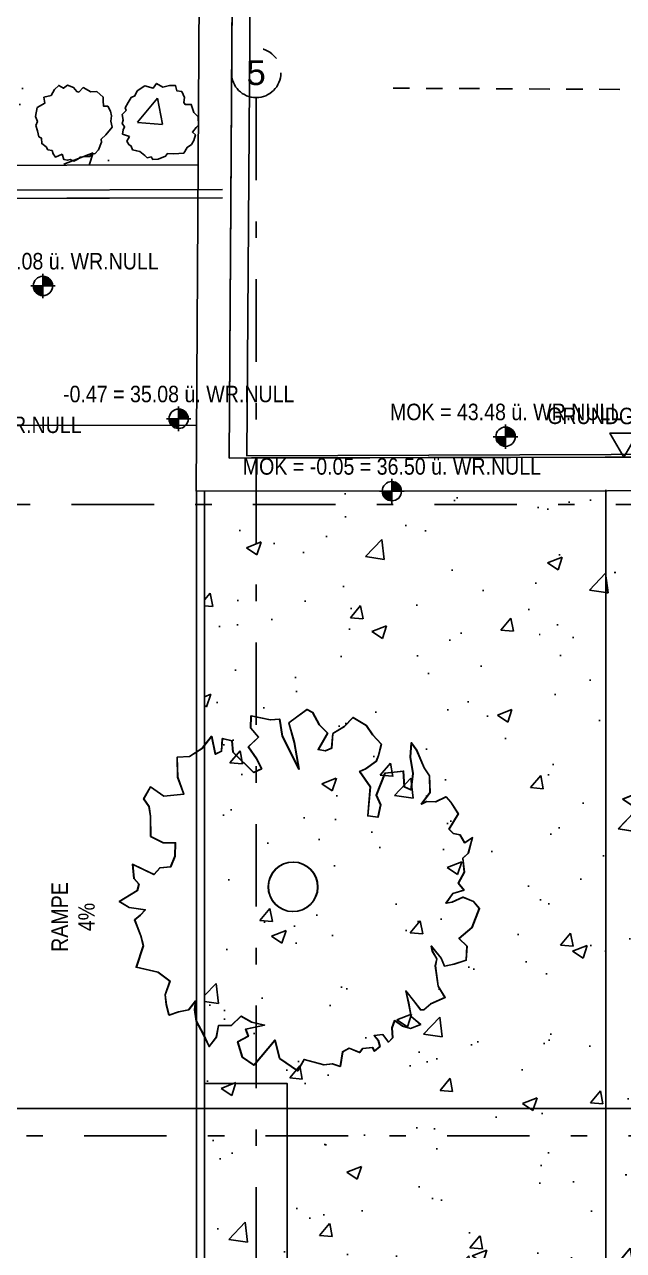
# Model space of a CAD drawing. Header units: millimetres. Extents: x 2639 to 2717, y 1476 to 1588.
# Drawn here: x 2686.68 to 2690.31, y 1527.91 to 1535.33 of the extents above; entities that cross this region are included whole.
import ezdxf
from ezdxf.enums import TextEntityAlignment as Align

# ---------------------------------------------------------------- set-up
doc = ezdxf.new("R2010")
doc.units = ezdxf.units.MM
for name, pattern in [('DASHDOT', [1, 0.5, -0.25, 0, -0.25]), ('STRICHPUNKT', [1, 0.5, -0.25, 0, -0.25]), ('STRICHPUNKTX2', [2, 1, -0.5, 0, -0.5])]:
    doc.linetypes.add(name, pattern=pattern)
doc.layers.add('00_HLP-G00-LEG-M0', color=6, linetype='Continuous', plot=False)
for name, color, linetype in [('01-SCH-G00-LEG-M0', 8, 'STRICHPUNKTX2'), ('01-SYM-G00-Leg-M0', 8, 'Continuous'), ('01-TXT---------M0', 1, 'Continuous'), ('02-ANS-G00-LEG-M0', 8, 'Continuous'), ('02-AXO-G00-LEG-M0', 8, 'STRICHPUNKT'), ('02-DIM-G00-LEG-ACHSEN', 8, 'Continuous'), ('02-DIM-G00-LEG-M0', 8, 'Continuous'), ('02-FIL-G00-LEG-GRÜN', 72, 'Continuous'), ('02-TWB-G00-LEG-M0', 5, 'Continuous'), ('06-SYM-G00-LEG-M0', 8, 'Continuous'), ('06-TXT-G00-LEG-M0', 8, 'Continuous'), ('07-TXT---------M0', 8, 'Continuous'), ('09-FIL-G00-LEG-BLAU', 161, 'Continuous'), ('09-NAT-G00-LEG-PFLANZEN', 9, 'Continuous'), ('09-VER-G00-LEG-GRUNDSTÜCKSGRENZE', 161, 'Continuous'), ('09-WEG_G00-LEG-M0', 8, 'Continuous')]:
    doc.layers.add(name, color=color, linetype=linetype)
doc.styles.add('ARIAL', font='arial.ttf', dxfattribs={"width": 0.85})
doc.styles.get("Standard").update_dxf_attribs({"font": 'arial.ttf'})
doc.dimstyles.new('pp chromy&schneider', dxfattribs={"dimscale": 0.005, "dimtxt": 25, "dimasz": 10, "dimexe": 0, "dimexo": 0, "dimgap": 5, "dimtad": 1, "dimdec": 1, "dimlfac": 100, "dimrnd": 0.1, "dimzin": 9, "dimdsep": 46, "dimtxsty": 'ARIAL', "dimblk": 'c&s kote', "dimcen": 0, "dimse1": 1, "dimse2": 1, "dimclrd": 8, "dimclrt": 8, "dimadec": 0, "dimazin": 0, "dimtfac": 0.75, "dimtdec": 1, "dimtix": 1, "dimtmove": 2, "dimatfit": 0, "dimldrblk": 'NONE', "dimfxl": 1, "dimtolj": 1, "dimlwd": -1, "dimarcsym": 0})

# ---------------------------------------------------------------- blocks, each defined once
blk = doc.blocks.new('01-HK3')
blk.add_lwpolyline([(0, 0), (0.0423, 0.0732), (-0.0423, 0.0732)], close=True)
at = {"color": 0, "style": 'ARIAL', "width": 0.85}
blk.add_attdef('HEIGHT', text='', height=0.05, dxfattribs=at).set_placement((0, 0.35), align=Align.TOP_CENTER)
blk = doc.blocks.new('01-HK1')
for p, q in [((-0.0005, -0.0742), (-0.0005, 0.0742)), ((0.0737, 0), (-0.0747, 0))]:
    blk.add_line(p, q)
blk.add_circle((-0.0005, 0), 0.0586)
for points in [[(-0.0005, 0.0586), (0.0409, 0.0414), (-0.0005, 0)], [(-0.0005, 0), (0.0581, 0), (0.0409, 0.0414)], [(-0.0591, 0), (-0.0419, -0.0414), (-0.0005, 0)], [(-0.0419, -0.0414), (-0.0005, -0.0586), (-0.0005, 0)]]:
    blk.add_solid(points)
at = {"layer": '01-TXT---------M0', "color": 8, "style": 'ARIAL', "width": 0.85}
blk.add_attdef('HEIGHT', text='', height=0.1, dxfattribs=at).set_placement((0, 0.2), align=Align.TOP_CENTER)
blk = doc.blocks.new('c&s kote')
at = {"color": 8}
for p, q in [((0, -2), (0, 2)), ((0, 2), (0, -2)), ((-2, 0), (2, 0)), ((2, 0), (-2, 0))]:
    blk.add_line(p, q, dxfattribs=at)
blk.add_circle((0, 0), 0.5, dxfattribs=at)
blk = doc.blocks.new('*D2380')
at = {"layer": '02-DIM-G00-LEG-M0', "color": 8, "transparency": 16777216}
blk.add_line((2677.6549, 1528.7651), (2692.6499, 1528.7651), dxfattribs=at)
at = {"layer": 'Defpoints', "color": 0, "transparency": 16777216}
for p in [(2692.6999, 1528.7651), (2677.6049, 1523.2351), (2692.6999, 1523.2351)]:
    blk.add_point(p, dxfattribs=at)
at = {"layer": '02-DIM-G00-LEG-M0', "color": 8, "transparency": 16777216, "xscale": 0.05, "yscale": 0.05, "zscale": 0.05, "rotation": 180}
blk.add_blockref('c&s kote', (2677.6049, 1528.7651), dxfattribs=at)
at = {"layer": '02-DIM-G00-LEG-M0', "color": 8, "transparency": 16777216, "xscale": 0.05, "yscale": 0.05, "zscale": 0.05}
blk.add_blockref('c&s kote', (2692.6999, 1528.7651), dxfattribs=at)
at = {"layer": '02-DIM-G00-LEG-M0', "color": 8, "transparency": 16777216, "insert": (2685.1524, 1528.6762), "char_height": 0.125, "attachment_point": 5, "rotation": 180, "style": 'ARIAL'}
blk.add_mtext('\\A1;1509.5', dxfattribs=at)
blk = doc.blocks.new('_None')
blk = doc.blocks.new('06-TXT')
at = {"color": 8, "style": 'ARIAL', "width": 0.85}
blk.add_attdef('STAIR', text='', height=0.1, dxfattribs=at).set_placement((0.009, 0.046), align=Align.CENTER)
blk.add_attdef('STG', text='', height=0.1, dxfattribs=at).set_placement((0.009, -0.054), align=Align.TOP_CENTER)
blk = doc.blocks.new('*D2774')
at = {"layer": '02-DIM-G00-LEG-ACHSEN', "color": 8, "transparency": 16777216}
blk.add_arc((2706.1499, 1532.4251), 0.3783, 7.57924, 82.42076, dxfattribs=at)
at = {"layer": 'Defpoints', "color": 0, "transparency": 16777216}
for p in [(2706.1499, 1534.8888), (2706.4775, 1532.6142), (2674.8607, 1532.4251), (2708.5499, 1532.4251), (2706.1499, 1499.9613)]:
    blk.add_point(p, dxfattribs=at)
at = {"layer": '02-DIM-G00-LEG-ACHSEN', "color": 8, "transparency": 16777216, "xscale": 0.05, "yscale": 0.05, "zscale": 0.05}
for p, rotation in [((2706.1499, 1532.8033), 176.2103799030757), ((2706.5282, 1532.4251), 273.7896200982584)]:
    blk.add_blockref('c&s kote', p, dxfattribs=dict(at, rotation=rotation))
at = {"layer": '02-DIM-G00-LEG-ACHSEN', "color": 8, "transparency": 16777216, "insert": (2706.4802, 1532.7553), "char_height": 0.125, "attachment_point": 5, "rotation": 315, "style": 'ARIAL'}
blk.add_mtext('\\A1;90.00°', dxfattribs=at)
blk = doc.blocks.new('*D2813')
at = {"layer": '02-DIM-G00-LEG-ACHSEN', "color": 8, "transparency": 16777216}
blk.add_arc((2677.9799, 1503.0317), 0.9465, 182.33948, 266.973, dxfattribs=at)
at = {"layer": 'Defpoints', "color": 0, "transparency": 16777216}
for p in [(2677.9799, 1534.8888), (2674.9373, 1503.0682), (2708.5499, 1502.6649), (2677.1565, 1502.565), (2677.9799, 1499.9613)]:
    blk.add_point(p, dxfattribs=at)
at = {"layer": '02-DIM-G00-LEG-ACHSEN', "color": 8, "transparency": 16777216, "xscale": 0.05, "yscale": 0.05, "zscale": 0.05}
for p, rotation in [((2677.0335, 1503.0431), 90.82598231942102), ((2677.9799, 1502.0852), 358.4865013265452)]:
    blk.add_blockref('c&s kote', p, dxfattribs=dict(at, rotation=rotation))
at = {"layer": '02-DIM-G00-LEG-ACHSEN', "color": 8, "transparency": 16777216, "insert": (2677.3698, 1502.4289), "char_height": 0.125, "attachment_point": 5, "rotation": 314.65624, "style": 'ARIAL'}
blk.add_mtext('\\A1;90.69°', dxfattribs=at)
blk = doc.blocks.new('*D2814')
at = {"layer": '02-DIM-G00-LEG-ACHSEN', "color": 8, "transparency": 16777216}
blk.add_arc((2706.1499, 1502.6937), 0.9163, 273.12696, 356.18552, dxfattribs=at)
at = {"layer": 'Defpoints', "color": 0, "transparency": 16777216}
for p in [(2706.1499, 1534.8888), (2674.9373, 1503.0682), (2708.5499, 1502.6649), (2706.6049, 1501.8983), (2706.1499, 1499.9613)]:
    blk.add_point(p, dxfattribs=at)
at = {"layer": '02-DIM-G00-LEG-ACHSEN', "color": 8, "transparency": 16777216, "xscale": 0.05, "yscale": 0.05, "zscale": 0.05}
for p, rotation in [((2707.0661, 1502.6827), 87.74900272405822), ((2706.1499, 1501.7774), 181.5634809221943)]:
    blk.add_blockref('c&s kote', p, dxfattribs=dict(at, rotation=rotation))
at = {"layer": '02-DIM-G00-LEG-ACHSEN', "color": 8, "transparency": 16777216, "insert": (2706.8564, 1501.9787), "char_height": 0.125, "attachment_point": 5, "rotation": 224.65624, "style": 'ARIAL'}
blk.add_mtext('\\A1;89.31°', dxfattribs=at)
blk = doc.blocks.new('schnittführung')
at = {"color": 4, "linetype": 'DASHDOT', "ltscale": 0.25}
blk.add_line((0.2375, -0.1378), (0.2375, 1.6622), dxfattribs=at)
blk.add_line((0.2375, -0.1378), (0.2375, 1.6622), dxfattribs=at)
blk.add_line((0.2375, -0.1378), (0.2375, 1.6622), dxfattribs=at)
at = {"color": 4}
blk.add_lwpolyline([(0.1875, 0.1378), (0.1875, -0.1378), (0, 0)], close=True, dxfattribs=at)
at = {"layer": '07-TXT---------M0', "color": 9, "style": 'ARIAL', "text_generation_flag": 6, "width": 0.85}
blk.add_attdef('SCHNITT', text='', height=0.15, rotation=270, dxfattribs=at).set_placement((-0.0373, 0), align=Align.CENTER)

msp = doc.modelspace()

# ---------------------------------------------------------------- hatches: boundary and pattern name
at = {"layer": '02-FIL-G00-LEG-GRÜN'}
h = msp.add_hatch(dxfattribs=at)
h.set_pattern_fill('AR-CONC', color=256, scale=0.01, angle=107.33899, style=0)
h.set_pattern_definition([(50.2925, (2735.0388, 1472.565), (1.822637, -0.15009), [0.1905, -2.0955]), (355.2925, (2735.0388, 1472.565), (-0.362176, 1.908743), [0.1524, -1.6764]), (100.7435, (2735.1907, 1472.5525), (1.460468, 1.758644), [0.1619, -1.7809]), (46.4767, (2735.0362, 1473.073), (2.7129, -0.40658), [0.28575, -3.14325]), (96.928, (2735.2623, 1473.0392), (2.36138, 2.48634), [0.24285, -2.67135]), (351.4765, (2735.0362, 1473.073), (2.36139, 2.48634), [0.2286, -2.5146]), (21.2925, (2735.2908, 1472.9473), (1.52135, -1.014903), [0.1905, -2.0955]), (326.2925, (2735.2908, 1472.9473), (0.60861, 1.84501), [0.1524, -1.6764]), (71.7439, (2735.4176, 1472.8628), (2.129956, 0.83011), [0.1619, -1.7809]), (37.79245, (2735.0388, 1472.56505), (0.02657, 0.845697), [0, -1.65608, 0, -1.7018, 0, -1.68275]), (7.7925, (2735.0388, 1472.56505), (0.6630745, 1.005203), [0, -0.97028, 0, -1.61798, 0, -0.64135]), (327.79245, (2734.4724, 1472.56216), (1.3561807, -0.050366), [0, -0.635, 0, -1.9812, 0, -2.6289]), (317.7925, (2734.2184, 1472.5609), (1.479975, 0.261822), [0, -0.8255, 0, -1.31572, 0, -1.8669])])
h.paths.add_polyline_path([(2678.36, 1534.4584), (2678.3567, 1535.7945), (2683.5793, 1535.8075), (2683.5751, 1537.4713), (2687.7496, 1537.4817), (2687.7302, 1534.4816), (2683.974, 1534.4723), (2682.9451, 1534.4697)])
h = msp.add_hatch(dxfattribs=at)
h.set_pattern_fill('AR-CONC', color=256, scale=0.005, angle=107.33899, style=0)
h.set_pattern_definition([(50.29245, (2620.0388, 1472.56505), (0.911318, -0.075045), [0.09525, -1.04775]), (355.2925, (2620.0388, 1472.5651), (-0.181088, 0.954371), [0.0762, -0.8382]), (100.7435, (2620.1147, 1472.5588), (0.730234, 0.879322), [0.08095, -0.89045]), (46.4767, (2620.0375, 1472.819), (1.35645, -0.203291), [0.142875, -1.571625]), (96.928, (2620.1505, 1472.8021), (1.180691, 1.24317), [0.121425, -1.335675]), (351.4765, (2620.0375, 1472.819), (1.180693, 1.243168), [0.1143, -1.2573]), (21.29245, (2620.1648, 1472.7562), (0.7606744, -0.5074516), [0.09525, -1.04775]), (326.2925, (2620.1648, 1472.7562), (0.304305, 0.922505), [0.0762, -0.8382]), (71.7439, (2620.2282, 1472.7139), (1.064978, 0.4150556), [0.08095, -0.89045]), (37.79245, (2620.0388, 1472.56505), (0.0132849, 0.4228485), [0, -0.82804, 0, -0.8509, 0, -0.841375]), (7.79245, (2620.0388, 1472.56505), (0.3315372, 0.5026017), [0, -0.48514, 0, -0.80899, 0, -0.320675]), (327.79245, (2619.7556, 1472.5636), (0.6780903, -0.0251829), [0, -0.3175, 0, -0.9906, 0, -1.31445]), (317.79245, (2619.6286, 1472.56296), (0.7399873, 0.1309112), [0, -0.41275, 0, -0.65786, 0, -0.93345])])
h.paths.add_polyline_path([(2687.7674, 1526.7851), (2687.7674, 1532.505), (2692.3014, 1532.51), (2692.3014, 1527.9701), (2691.8014, 1527.9701), (2691.8014, 1526.7851)])
h = msp.add_hatch(dxfattribs=at)
h.set_pattern_fill('AR-CONC', color=256, scale=0.005, angle=107.33899, style=0)
h.set_pattern_definition([(50.29245, (2620.0373, 1472.56506), (0.911318, -0.075045), [0.09525, -1.04775]), (355.2925, (2620.0373, 1472.5651), (-0.181088, 0.954371), [0.0762, -0.8382]), (100.7435, (2620.1132, 1472.5588), (0.730234, 0.879322), [0.08095, -0.89045]), (46.4767, (2620.036, 1472.8191), (1.35645, -0.203291), [0.142875, -1.571625]), (96.928, (2620.149, 1472.8021), (1.180691, 1.24317), [0.121425, -1.335675]), (351.4765, (2620.036, 1472.819), (1.180693, 1.243168), [0.1143, -1.2573]), (21.29245, (2620.1633, 1472.7562), (0.7606744, -0.5074516), [0.09525, -1.04775]), (326.2925, (2620.1633, 1472.7562), (0.304305, 0.922505), [0.0762, -0.8382]), (71.7439, (2620.2267, 1472.7139), (1.064978, 0.4150556), [0.08095, -0.89045]), (37.79245, (2620.0373, 1472.56506), (0.0132849, 0.4228485), [0, -0.82804, 0, -0.8509, 0, -0.841375]), (7.79245, (2620.0373, 1472.56506), (0.3315372, 0.5026017), [0, -0.48514, 0, -0.80899, 0, -0.320675]), (327.79245, (2619.7541, 1472.5636), (0.6780903, -0.0251829), [0, -0.3175, 0, -0.9906, 0, -1.31445]), (317.79245, (2619.6271, 1472.56297), (0.7399873, 0.1309112), [0, -0.41275, 0, -0.65786, 0, -0.93345])])
h.paths.add_polyline_path([(2690.1999, 1526.7851), (2690.1999, 1532.51), (2692.2999, 1532.51), (2692.2999, 1527.9701), (2691.7999, 1527.9701), (2691.7999, 1526.7851)])

# ---------------------------------------------------------------- linework, layer by layer
at = {"layer": '02-ANS-G00-LEG-M0'}
for p, q in [((2687.7159, 1532.5049), (2687.7507, 1537.8835)), ((2687.9172, 1532.7053), (2687.9507, 1537.8822)), ((2664.9266, 1532.8624), (2687.72, 1532.9056)), ((2692.7004, 1532.7151), (2687.9172, 1532.7053))]:
    msp.add_line(p, q, dxfattribs=at)
for points in [[(2687.7289, 1534.2816), (2678.1606, 1534.2579), (2678.1601, 1534.4579), (2687.7302, 1534.4816)], [(2692.6999, 1532.51), (2687.7174, 1532.5049)], [(2687.7174, 1532.5049), (2687.7174, 1526.6351)], [(2690.2014, 1526.6851), (2687.7674, 1526.6851), (2687.7674, 1532.505)], [(2687.7674, 1526.9176), (2688.2674, 1526.9176), (2688.2674, 1528.9176), (2687.7674, 1528.9176), (2687.7674, 1526.9176)]]:
    msp.add_lwpolyline(points, dxfattribs=at)
at = {"layer": '02-AXO-G00-LEG-M0'}
for points in [[(2688.0799, 1534.8888), (2688.0799, 1499.9613)], [(2674.8607, 1532.4251), (2708.5499, 1532.4251)], [(2674.9373, 1528.6001), (2708.5499, 1528.6001)]]:
    msp.add_lwpolyline(points, dxfattribs=at)
msp.add_circle((2688.0799, 1535.0388), 0.15, dxfattribs=at)
at = {"layer": '02-TWB-G00-LEG-M0'}
msp.add_lwpolyline([(2705.3902, 1550.9156), (2705.2033, 1532.9255), (2705.1348, 1532.9251), (2705.1358, 1532.7815), (2688.0235, 1532.7182), (2688.0434, 1535.5328), (2688.0587, 1537.6958), (2688.0631, 1541.0028), (2688.0701, 1544.855), (2688.0467, 1550.7128), (2692.4425, 1550.7947), (2692.4369, 1551.0947), (2705.3902, 1550.9156)], dxfattribs=at)
at = {"layer": '06-SYM-G00-LEG-M0'}
msp.add_lwpolyline([(2686.9674, 1532.9044, 0, 0, 0), (2686.9674, 1526.935, 0.1, 0, 0), (2686.9674, 1526.635, 0, 0, 0)], format="xyseb", dxfattribs=at)
at = {"layer": '09-NAT-G00-LEG-PFLANZEN'}
for points in [[(2687.3112, 1534.6534), (2687.2698, 1534.668), (2687.2739, 1534.6944), (2687.2825, 1534.7117), (2687.2685, 1534.7327), (2687.2738, 1534.7523), (2687.2684, 1534.7861), (2687.2914, 1534.8109), (2687.2861, 1534.8276), (2687.3045, 1534.8593), (2687.3218, 1534.8886), (2687.3448, 1534.8991), (2687.3576, 1534.9292), (2687.4041, 1534.9595), (2687.4548, 1534.9459), (2687.4762, 1534.9749), (2687.5148, 1534.9524), (2687.5553, 1534.9624), (2687.5906, 1534.9624), (2687.5991, 1534.9292), (2687.6292, 1534.9268), (2687.6458, 1534.8897), (2687.6417, 1534.8589), (2687.649, 1534.8472), (2687.6861, 1534.8478), (2687.7012, 1534.7982), (2687.7281, 1534.7722), (2687.7314, 1534.7213), (2687.7167, 1534.707), (2687.6937, 1534.6803), (2687.7117, 1534.6629), (2687.702, 1534.63), (2687.6875, 1534.605), (2687.661, 1534.5869), (2687.6409, 1534.5531), (2687.5813, 1534.5478), (2687.5423, 1534.55), (2687.5312, 1534.535), (2687.4851, 1534.5158), (2687.453, 1534.515), (2687.4425, 1534.5299), (2687.4199, 1534.5246), (2687.4048, 1534.5387), (2687.3756, 1534.5631), (2687.3565, 1534.5655), (2687.3305, 1534.5723), (2687.3225, 1534.595), (2687.3072, 1534.6041), (2687.2956, 1534.6241), (2687.3112, 1534.6534)], [(2686.9038, 1534.5467), (2686.8642, 1534.5278), (2686.8484, 1534.5493), (2686.8423, 1534.5677), (2686.8175, 1534.5726), (2686.8074, 1534.5902), (2686.7797, 1534.6103), (2686.7784, 1534.6441), (2686.7628, 1534.6522), (2686.7534, 1534.6876), (2686.745, 1534.7205), (2686.7538, 1534.7442), (2686.7415, 1534.7745), (2686.753, 1534.8288), (2686.7985, 1534.8551), (2686.7931, 1534.8907), (2686.8363, 1534.9021), (2686.8579, 1534.9379), (2686.8828, 1534.9628), (2686.9124, 1534.9454), (2686.9353, 1534.9649), (2686.9733, 1534.9504), (2686.9922, 1534.9257), (2687.0056, 1534.9226), (2687.0314, 1534.9493), (2687.0772, 1534.9248), (2687.1146, 1534.9256), (2687.1529, 1534.8919), (2687.1526, 1534.8714), (2687.1553, 1534.8362), (2687.1802, 1534.8367), (2687.1966, 1534.8065), (2687.204, 1534.7786), (2687.1982, 1534.747), (2687.2079, 1534.709), (2687.1694, 1534.663), (2687.1404, 1534.637), (2687.1431, 1534.6186), (2687.124, 1534.5724), (2687.1019, 1534.5491), (2687.084, 1534.5523), (2687.0717, 1534.5325), (2687.051, 1534.5318), (2687.0132, 1534.5284), (2686.998, 1534.5166), (2686.9748, 1534.503), (2686.9531, 1534.5134), (2686.9358, 1534.509), (2686.9135, 1534.5149), (2686.9038, 1534.5467)], [(2688.3239, 1531.137), (2688.2772, 1531.1019), (2688.3112, 1530.9823), (2688.339, 1530.8208), (2688.2379, 1531.02), (2688.2211, 1531.1246), (2688.1652, 1531.12), (2688.0485, 1531.1432), (2688.0464, 1531.0688), (2688.0932, 1531.0149), (2688.0315, 1530.9562), (2688.0819, 1530.8844), (2688.1124, 1530.8236), (2688.0641, 1530.801), (2687.9388, 1530.9233), (2687.9321, 1530.9933), (2687.874, 1531.0061), (2687.8691, 1530.9296), (2687.832, 1530.9116), (2687.8088, 1531.0205), (2687.7502, 1530.9457), (2687.6749, 1530.8976), (2687.6002, 1530.8934), (2687.6036, 1530.7728), (2687.6405, 1530.6705), (2687.5195, 1530.6578), (2687.4386, 1530.714), (2687.3973, 1530.6411), (2687.4303, 1530.5952), (2687.4386, 1530.5361), (2687.4393, 1530.4132), (2687.5169, 1530.3743), (2687.5897, 1530.3758), (2687.5872, 1530.2935), (2687.5611, 1530.2302), (2687.4957, 1530.2237), (2687.4601, 1530.183), (2687.3301, 1530.2446), (2687.338, 1530.1582), (2687.3692, 1530.1242), (2687.3589, 1530.0859), (2687.2496, 1530.0191), (2687.3095, 1529.9841), (2687.4072, 1529.9696), (2687.3767, 1529.936), (2687.3423, 1529.9075), (2687.3802, 1529.8121), (2687.3953, 1529.7507), (2687.3522, 1529.6208), (2687.4839, 1529.5914), (2687.5567, 1529.5376), (2687.5274, 1529.4534), (2687.5341, 1529.3932), (2687.5508, 1529.3315), (2687.6093, 1529.3511), (2687.6696, 1529.3642), (2687.7127, 1529.4177), (2687.7066, 1529.3627), (2687.7172, 1529.2944), (2687.7592, 1529.2167), (2687.7941, 1529.1402), (2687.8383, 1529.1973), (2687.8509, 1529.268), (2687.9291, 1529.269), (2687.9871, 1529.3243), (2688.052, 1529.2887), (2688.13, 1529.2713), (2688.0156, 1529.2471), (2688.0319, 1529.2029), (2687.967, 1529.1704), (2687.9952, 1529.0756), (2688.0664, 1529.0283), (2688.1927, 1529.1801), (2688.222, 1529.069), (2688.3305, 1528.9929), (2688.37, 1529.0633), (2688.4906, 1529.0306), (2688.5415, 1529.037), (2688.5895, 1529.021), (2688.6029, 1529.1097), (2688.643, 1529.1301), (2688.7063, 1529.1045), (2688.7253, 1529.1281), (2688.7854, 1529.1348), (2688.7958, 1529.1131), (2688.8303, 1529.1403), (2688.8199, 1529.178), (2688.7948, 1529.2068), (2688.8473, 1529.2129), (2688.8813, 1529.1675), (2688.9067, 1529.1942), (2688.9034, 1529.2546), (2688.9194, 1529.298), (2688.9671, 1529.2653), (2689.015, 1529.2509), (2689.0767, 1529.2752), (2689.0189, 1529.3236), (2689.0039, 1529.4038), (2688.9863, 1529.4778), (2689.0411, 1529.4088), (2689.0759, 1529.363), (2689.0957, 1529.3639), (2689.1378, 1529.3995), (2689.2243, 1529.4381), (2689.1826, 1529.5075), (2689.1656, 1529.6293), (2689.1743, 1529.6712), (2689.1471, 1529.7176), (2689.1418, 1529.7495), (2689.2007, 1529.677), (2689.2212, 1529.6287), (2689.2787, 1529.6394), (2689.3522, 1529.6631), (2689.3571, 1529.7481), (2689.3094, 1529.7955), (2689.3883, 1529.8619), (2689.4324, 1529.9772), (2689.3967, 1530.0199), (2689.3329, 1530.0465), (2689.2668, 1530.0164), (2689.2304, 1530.0091), (2689.2715, 1530.0681), (2689.3389, 1530.0891), (2689.305, 1530.1297), (2689.3412, 1530.1967), (2689.332, 1530.282), (2689.366, 1530.3123), (2689.3908, 1530.4064), (2689.3429, 1530.3757), (2689.3152, 1530.4225), (2689.275, 1530.431), (2689.2487, 1530.4571), (2689.3042, 1530.5496), (2689.2591, 1530.6213), (2689.2299, 1530.6537), (2689.1669, 1530.6223), (2689.113, 1530.6261), (2689.0804, 1530.6099), (2689.1324, 1530.6798), (2689.1301, 1530.7797), (2689.0979, 1530.8298), (2689.0522, 1530.9364), (2689.0206, 1530.9809), (2689.0145, 1530.8945), (2689.0293, 1530.7958), (2689.0181, 1530.6968), (2688.9769, 1530.7137), (2688.9721, 1530.8093), (2688.8599, 1530.7963), (2688.8071, 1530.663), (2688.8336, 1530.6044), (2688.8176, 1530.5296), (2688.7563, 1530.5382), (2688.7719, 1530.714), (2688.7073, 1530.8073), (2688.7426, 1530.8234), (2688.8076, 1530.8688), (2688.821, 1530.9034), (2688.8374, 1530.9718), (2688.7857, 1531.0287), (2688.7467, 1531.0847), (2688.6666, 1531.1345), (2688.613, 1531.0802), (2688.5438, 1531.037), (2688.5364, 1530.9475), (2688.4984, 1530.9317), (2688.4556, 1530.9401), (2688.5127, 1531.0385), (2688.4621, 1531.0893), (2688.4225, 1531.1648), (2688.3881, 1531.1825)], [(2688.3254, 1531.137), (2688.2787, 1531.1019), (2688.3127, 1530.9823), (2688.3405, 1530.8208), (2688.2394, 1531.02), (2688.2226, 1531.1246), (2688.1667, 1531.12), (2688.05, 1531.1432), (2688.0479, 1531.0688), (2688.0947, 1531.0149), (2688.033, 1530.9562), (2688.0834, 1530.8844), (2688.1139, 1530.8236), (2688.0656, 1530.801), (2687.9403, 1530.9233), (2687.9336, 1530.9933), (2687.8755, 1531.0061), (2687.8706, 1530.9296), (2687.8335, 1530.9116), (2687.8103, 1531.0205), (2687.7517, 1530.9457), (2687.6764, 1530.8976), (2687.6017, 1530.8934), (2687.6051, 1530.7727), (2687.642, 1530.6704), (2687.521, 1530.6578), (2687.4401, 1530.714), (2687.3988, 1530.641), (2687.4318, 1530.5952), (2687.4401, 1530.5361), (2687.4408, 1530.4132), (2687.5184, 1530.3743), (2687.5912, 1530.3758), (2687.5887, 1530.2935), (2687.5626, 1530.2302), (2687.4972, 1530.2237), (2687.4616, 1530.183), (2687.3316, 1530.2445), (2687.3395, 1530.1582), (2687.3707, 1530.1242), (2687.3604, 1530.0859), (2687.2511, 1530.0191), (2687.311, 1529.9841), (2687.4087, 1529.9696), (2687.3782, 1529.936), (2687.3438, 1529.9075), (2687.3817, 1529.8121), (2687.3968, 1529.7507), (2687.3537, 1529.6208), (2687.4854, 1529.5914), (2687.5582, 1529.5376), (2687.5289, 1529.4534), (2687.5356, 1529.3932), (2687.5523, 1529.3315), (2687.6108, 1529.3511), (2687.6711, 1529.3642), (2687.7142, 1529.4177), (2687.7081, 1529.3627), (2687.7187, 1529.2944), (2687.7607, 1529.2167), (2687.7956, 1529.1402), (2687.8398, 1529.1973), (2687.8524, 1529.268), (2687.9306, 1529.269), (2687.9886, 1529.3243), (2688.0535, 1529.2887), (2688.1315, 1529.2713), (2688.0171, 1529.2471), (2688.0334, 1529.2029), (2687.9685, 1529.1703), (2687.9967, 1529.0756), (2688.0679, 1529.0283), (2688.1942, 1529.1801), (2688.2235, 1529.069), (2688.332, 1528.9929), (2688.3715, 1529.0633), (2688.4921, 1529.0306), (2688.543, 1529.037), (2688.591, 1529.021), (2688.6044, 1529.1097), (2688.6445, 1529.1301), (2688.7078, 1529.1045), (2688.7268, 1529.1281), (2688.7869, 1529.1348), (2688.7973, 1529.1131), (2688.8318, 1529.1403), (2688.8214, 1529.1779), (2688.7963, 1529.2068), (2688.8488, 1529.2129), (2688.8828, 1529.1675), (2688.9082, 1529.1942), (2688.9049, 1529.2546), (2688.9209, 1529.2979), (2688.9686, 1529.2653), (2689.0165, 1529.2509), (2689.0782, 1529.2752), (2689.0204, 1529.3236), (2689.0054, 1529.4038), (2688.9878, 1529.4778), (2689.0426, 1529.4088), (2689.0774, 1529.363), (2689.0972, 1529.3639), (2689.1393, 1529.3995), (2689.2258, 1529.4381), (2689.1841, 1529.5075), (2689.1671, 1529.6293), (2689.1758, 1529.6712), (2689.1486, 1529.7176), (2689.1433, 1529.7495), (2689.2022, 1529.677), (2689.2227, 1529.6286), (2689.2802, 1529.6394), (2689.3537, 1529.6631), (2689.3586, 1529.7481), (2689.3109, 1529.7955), (2689.3898, 1529.8618), (2689.4339, 1529.9771), (2689.3982, 1530.0199), (2689.3344, 1530.0465), (2689.2683, 1530.0164), (2689.2319, 1530.0091), (2689.273, 1530.0681), (2689.3404, 1530.0891), (2689.3065, 1530.1297), (2689.3427, 1530.1967), (2689.3335, 1530.282), (2689.3675, 1530.3123), (2689.3923, 1530.4064), (2689.3444, 1530.3756), (2689.3167, 1530.4225), (2689.2765, 1530.431), (2689.2502, 1530.4571), (2689.3057, 1530.5496), (2689.2606, 1530.6213), (2689.2314, 1530.6537), (2689.1684, 1530.6223), (2689.1145, 1530.6261), (2689.0819, 1530.6099), (2689.1339, 1530.6798), (2689.1316, 1530.7797), (2689.0994, 1530.8298), (2689.0537, 1530.9364), (2689.022, 1530.9809), (2689.016, 1530.8945), (2689.0308, 1530.7958), (2689.0196, 1530.6968), (2688.9784, 1530.7137), (2688.9736, 1530.8093), (2688.8614, 1530.7963), (2688.8086, 1530.663), (2688.8351, 1530.6044), (2688.8191, 1530.5295), (2688.7578, 1530.5382), (2688.7734, 1530.714), (2688.7088, 1530.8073), (2688.7441, 1530.8234), (2688.8091, 1530.8688), (2688.8225, 1530.9034), (2688.8389, 1530.9718), (2688.7872, 1531.0287), (2688.7482, 1531.0847), (2688.6681, 1531.1345), (2688.6145, 1531.0802), (2688.5453, 1531.037), (2688.5379, 1530.9474), (2688.4999, 1530.9317), (2688.4571, 1530.9401), (2688.5142, 1531.0385), (2688.4636, 1531.0892), (2688.424, 1531.1648), (2688.3896, 1531.1825)]]:
    msp.add_lwpolyline(points, close=True, dxfattribs=at)
for centre in [(2688.3027, 1530.1082), (2688.3042, 1530.1082)]:
    msp.add_ellipse(centre, major_axis=(-0.0844, -0.124), ratio=1, start_param=3.926991, end_param=10.210176, dxfattribs=at)
at = {"layer": '09-VER-G00-LEG-GRUNDSTÜCKSGRENZE'}
msp.add_lwpolyline([(2705.1999, 1502.4117), (2694.0369, 1502.539), (2677.5417, 1502.7425), (2677.6341, 1532.6865), (2650.7161, 1532.6354), (2650.5861, 1532.6361), (2650.6686, 1548.8038), (2650.6784, 1550.7161), (2665.6721, 1550.8323), (2688.0349, 1550.8878), (2687.9172, 1532.7053), (2688.0514, 1532.7062), (2705.1999, 1532.7388)], close=True, dxfattribs=at)
at = {"layer": '09-WEG_G00-LEG-M0'}
for p, q in [((2678.0604, 1534.3076), (2687.8763, 1534.332)), ((2678.0606, 1534.2576), (2687.8765, 1534.282))]:
    msp.add_line(p, q, dxfattribs=at)
msp.add_lwpolyline([(2690.1999, 1526.7851), (2690.1999, 1532.5121)], dxfattribs=at)

# ---------------------------------------------------------------- block references
at = {"layer": '00_HLP-G00-LEG-M0', "rotation": 4.1274855072e-05}
for p, values in [((2689.5923, 1532.8349), {'HEIGHT': 'MOK = 43.48 ü. WR.NULL'}), ((2686.5238, 1532.7571), {'HEIGHT': '34.76 ü. WR.NULL'})]:
    msp.add_blockref('01-HK1', p, dxfattribs=at).add_auto_attribs(values)
at = {"layer": '01-SCH-G00-LEG-M0'}
ref = msp.add_blockref('schnittführung', (2690.5708, 1534.6998), dxfattribs=dict(at, rotation=89.70754932610956))
ref.add_attrib('SCHNITT', 'S10', dxfattribs={"layer": '07-TXT---------M0', "color": 9, "height": 0.15, "rotation": 359.70755, "style": 'ARIAL', "width": 0.85}).set_placement((2690.5706, 1534.6625), align=Align.TOP_CENTER)
at = {"layer": '01-SYM-G00-Leg-M0'}
for p, rotation, values in [((2686.7879, 1533.7481), 4.12742447649e-05, {'HEIGHT': '-0.47 = 35.08 ü. WR.NULL'}), ((2687.6105, 1532.9435), 4.12750170513e-05, {'HEIGHT': '-0.47 = 35.08 ü. WR.NULL'}), ((2688.903, 1532.5049), 4.1274855072e-05, {'HEIGHT': 'MOK = -0.05 = 36.50 ü. WR.NULL'})]:
    msp.add_blockref('01-HK1', p, dxfattribs=dict(at, rotation=rotation)).add_auto_attribs(values)
at = {"layer": '06-TXT-G00-LEG-M0'}
ref = msp.add_blockref('06-TXT', (2686.9674, 1529.9197), dxfattribs=dict(at, xscale=0.6249999999969198, yscale=0.6249999999715964, zscale=0.625, rotation=89.99619227114015))
ref.add_attrib('STAIR', 'RAMPE', dxfattribs={"layer": '0', "color": 8, "height": 0.1, "rotation": 89.99619, "style": 'ARIAL', "width": 0.85}).set_placement((2686.9389, 1529.9254), align=Align.CENTER)
ref.add_attrib('STG', '4%', dxfattribs={"layer": '0', "color": 8, "height": 0.1, "rotation": 89.99619, "style": 'ARIAL', "width": 0.85}).set_placement((2687.0014, 1529.9254), align=Align.TOP_CENTER)
at = {"layer": '09-FIL-G00-LEG-BLAU'}
ref = msp.add_blockref('01-HK3', (2690.3082, 1532.7105), dxfattribs=dict(at, xscale=-2.000000000016162, yscale=2.000000000025193, zscale=2, rotation=359.8230715488025))
ref.add_attrib('HEIGHT', 'GRUNDGRENZE', dxfattribs={"layer": '0', "color": 0, "extrusion": (0, 0, -1), "height": 0.1, "rotation": 0.17693, "style": 'ARIAL', "text_generation_flag": 2, "width": 0.85}).set_placement((-2690.3092, 1533.0105), align=Align.TOP_CENTER)

# ---------------------------------------------------------------- texts
at = {"layer": '02-AXO-G00-LEG-M0', "insert": (2688.0799, 1535.0388), "char_height": 0.15, "width": 0.3033, "attachment_point": 5}
msp.add_mtext('{\\fArial|b0|i0|c0|p34;5}', dxfattribs=at)

# ---------------------------------------------------------------- dimensions: what is measured, and where the dimension line sits
at = {"layer": '02-DIM-G00-LEG-ACHSEN'}
for base, line1, line2, picture, middle in [((2706.4775, 1532.6142), ((2674.8607, 1532.4251), (2708.5499, 1532.4251)), ((2706.1499, 1534.8888), (2706.1499, 1499.9613)), '*D2774', (2706.4802, 1532.7553)), ((2677.1565, 1502.565), ((2677.9799, 1534.8888), (2677.9799, 1499.9613)), ((2674.9373, 1503.0682), (2708.5499, 1502.6649)), '*D2813', (2677.3698, 1502.4289)), ((2706.6049, 1501.8983), ((2706.1499, 1534.8888), (2706.1499, 1499.9613)), ((2674.9373, 1503.0682), (2708.5499, 1502.6649)), '*D2814', (2706.8564, 1501.9787))]:
    dim = msp.add_angular_dim_2l(base=base, line1=line1, line2=line2, dimstyle='pp chromy&schneider', override={"dimzin": 8, "dimadec": 2}, dxfattribs=at)
    dim.commit()
    dim.dimension.update_dxf_attribs({"geometry": picture, "text_midpoint": middle})
at = {"layer": '02-DIM-G00-LEG-M0'}
dim = msp.add_linear_dim(base=(2692.6999, 1528.7651), p1=(2677.6049, 1523.2351), p2=(2692.6999, 1523.2351), dimstyle='pp chromy&schneider', dxfattribs=at)
dim.commit()
dim.dimension.update_dxf_attribs({"geometry": '*D2380', "text_midpoint": (2685.1524, 1528.6762)})

doc.saveas('drawing.dxf')
